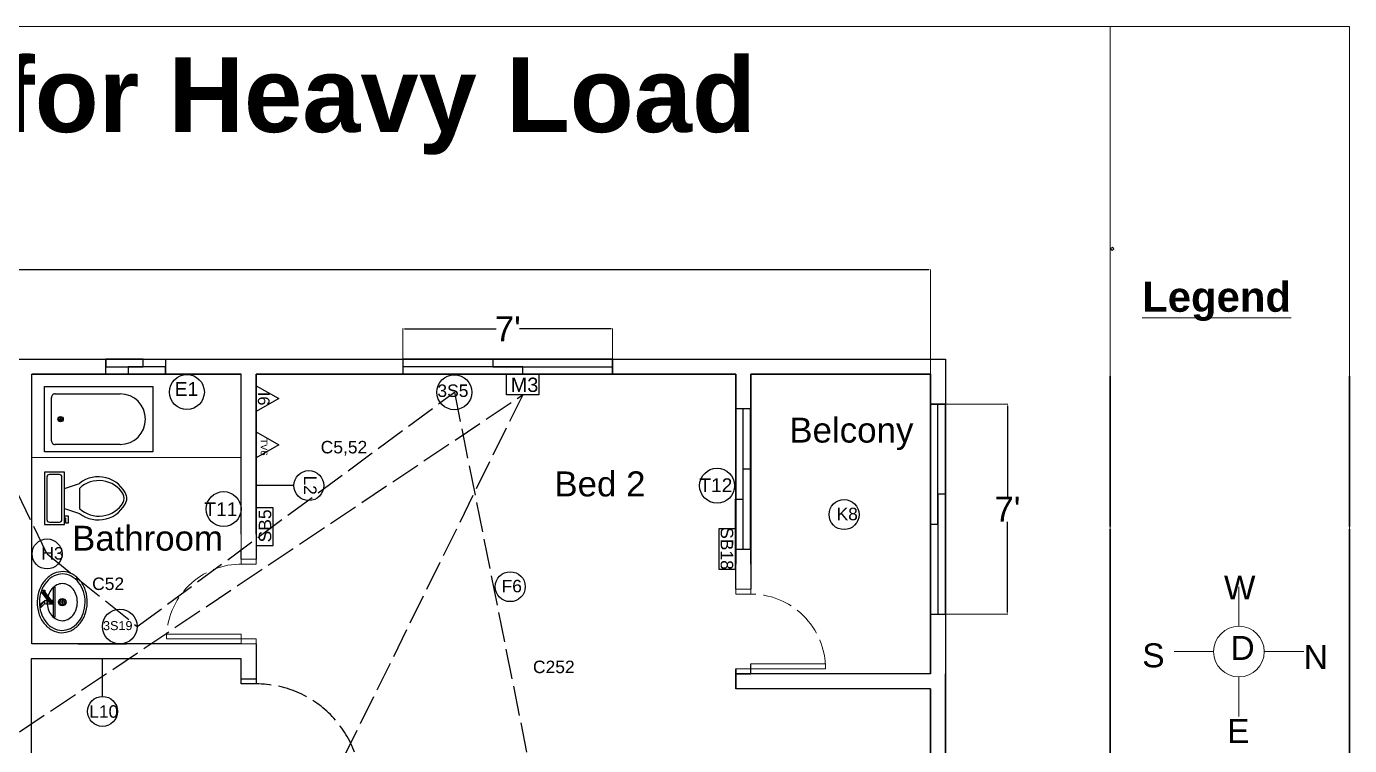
# Model space of a CAD drawing. Header units: inches. Extents: x 1396 to 31789, y 4626 to 27828.
# Drawn here: x 23053 to 23582, y 26562 to 26850 of the extents above; entities that cross this region are included whole.
import ezdxf
from ezdxf.enums import TextEntityAlignment as Align

# ---------------------------------------------------------------- set-up
doc = ezdxf.new("R2010")
doc.units = ezdxf.units.IN
doc.header["$MEASUREMENT"] = 0
doc.linetypes.add('ACAD_ISO02W100', pattern=[15, 12, -3])
for name, color, linetype in [('bath', 4, 'Continuous'), ('freecads.com', 7, 'Continuous'), ('Heavy Load', 3, 'ACAD_ISO02W100')]:
    doc.layers.add(name, color=color, linetype=linetype)
doc.layers.add('text', color=6, linetype='Continuous', lineweight=9)
doc.styles.add('Arial', font='arial.ttf')
doc.styles.get("Standard").update_dxf_attribs({"font": 'arial.ttf'})
doc.dimstyles.new('civil layout', dxfattribs={"dimtxt": 10, "dimasz": 0.625, "dimexe": 0.18, "dimexo": 0.0625, "dimgap": 0.09, "dimtad": 0, "dimtih": 1, "dimtoh": 1, "dimdec": 1, "dimzin": 0, "dimdsep": 46, "dimlunit": 4, "dimtxsty": 'Standard', "dimcen": 0.09, "dimclrd": 256, "dimclre": 256, "dimclrt": 256, "dimadec": 0, "dimazin": 0, "dimtfac": 1.5, "dimtdec": 1, "dimtofl": 0, "dimtmove": 0, "dimatfit": 0, "dimfxl": 1, "dimtolj": 1, "dimtzin": 0, "dimlwe": -1, "dimarcsym": 0})
picture_1 = doc.add_image_def('image1.png', size_in_pixel=(800, 727))

# ---------------------------------------------------------------- blocks, each defined once
blk = doc.blocks.new('*D300')
at = {"layer": 'Defpoints', "color": 0, "transparency": 16777216}
for p in [(22574.7, 26752.56), (22574.7, 26710.71), (23414.7, 26710.71)]:
    blk.add_point(p, dxfattribs=at)
at = {"layer": 'text', "transparency": 16777216}
for p, q in [((22574.7, 26710.77), (22574.7, 26752.74)), ((23414.7, 26710.77), (23414.7, 26752.74))]:
    blk.add_line(p, q, dxfattribs=at)
at = {"layer": 'text', "lineweight": -2, "transparency": 16777216}
for p, q in [((22575.32, 26752.56), (22972.32, 26752.56)), ((23414.07, 26752.56), (23002.49, 26752.56))]:
    blk.add_line(p, q, dxfattribs=at)
at = {"layer": 'text', "transparency": 16777216}
for points in [[(22575.32, 26752.66), (22575.32, 26752.45), (22574.7, 26752.56)], [(23414.07, 26752.66), (23414.07, 26752.45), (23414.7, 26752.56)]]:
    blk.add_solid(points, dxfattribs=at)
at = {"layer": 'text', "transparency": 16777216, "insert": (22987.41, 26752.56), "char_height": 10, "attachment_point": 5}
blk.add_mtext("\\A1;70'6''", dxfattribs=at)
blk = doc.blocks.new('Sink - Oval top')
for p, q in [((-1, 0), (1, 0)), ((0, 1), (0, -1))]:
    blk.add_line(p, q)
at = {"linetype": 'Continuous'}
for points in [[(-12.23, 0.39, 0.117634), (-11.46, -3.36, 0.104469), (-8.88, -6.8, 0.090016), (-5.08, -9.07, 0.08192), (-0.32, -10.02, 0.08192), (4.49, -9.38, 0.090016), (8.42, -7.36, 0.104469), (11.22, -4.09, 0.117634), (12.23, -0.39, 0.117634), (11.46, 3.36, 0.104469), (8.88, 6.8, 0.090016), (5.08, 9.07, 0.08192), (0.32, 10.02, 0.08192), (-4.49, 9.38, 0.090016), (-8.42, 7.36, 0.104469), (-11.22, 4.09, 0.117634)], [(-11.29, 0.16, 0.118622), (-10.52, -3.25, 0.104678), (-8.07, -6.36, 0.089562), (-4.54, -8.37, 0.081185), (-0.13, -9.15, 0.081185), (4.3, -8.49, 0.089562), (7.89, -6.58, 0.104678), (10.42, -3.55, 0.118622), (11.29, -0.16, 0.118622), (10.52, 3.25, 0.104678), (8.07, 6.36, 0.089562), (4.54, 8.37, 0.081185), (0.13, 9.15, 0.081185), (-4.3, 8.49, 0.089562), (-7.89, 6.58, 0.104678), (-10.42, 3.55, 0.118622)], [(-7.42, 0.08, 0.118283), (-6.91, -2.17, 0.104607), (-5.29, -4.21, 0.089718), (-2.97, -5.53, 0.081436), (-0.07, -6.04, 0.081436), (2.84, -5.59, 0.089718), (5.2, -4.33, 0.104607), (6.86, -2.32, 0.118283), (7.42, -0.08, 0.118283), (6.91, 2.17, 0.104607), (5.29, 4.21, 0.089718), (2.97, 5.53, 0.081436), (0.07, 6.04, 0.081436), (-2.84, 5.59, 0.089718), (-5.2, 4.33, 0.104607), (-6.86, 2.32, 0.118283)]]:
    blk.add_lwpolyline(points, format="xyb", close=True, dxfattribs=at)
for radius in [1.5, 1]:
    blk.add_circle((0, 0), radius)
blk = doc.blocks.new('Faucet - single handle front')
for p, q in [((-2, 6), (-2, 5.5)), ((-1, 6), (-2, 6)), ((-0.5, 4), (-2, 5.5)), ((-2, 5.5), (-1, 5.5)), ((-1, 5.5), (-1, 6)), ((0.5, 4), (-1, 6)), ((-1, 5.5), (0.5, 4)), ((-0.75, 3), (0.75, 3)), ((-0.75, 0.5), (-0.75, 3)), ((-0.75, 1), (0.75, 1)), ((-0.5, 4), (0.5, 4)), ((-0.25, 2), (3.75, 5)), ((3.75, 4.5), (-0.25, 1.5)), ((-0.25, 1.5), (-0.25, 2)), ((0.75, 1.5), (-0.25, 1.5)), ((0.75, 1.5), (4.08742, 4.003)), ((0.75, 3), (0.75, 2.7386)), ((0.75, 1.5), (0.75, 0.5)), ((3.75, 4.5), (3.75, 5)), ((3.75, 5), (4.75, 5)), ((3.75, 4), (3.75, 4.5)), ((4.75, 4.5), (3.75, 4.5)), ((4.75, 4), (3.75, 4)), ((4.75, 5), (4.75, 4.5)), ((4.75, 4.5), (4.75, 4))]:
    blk.add_line(p, q)
blk.add_lwpolyline([(-6, 0), (-6, 0.5), (6, 0.5), (6, 0)], close=True)
for centre, start, end in [((1.25426, 3.0302), 151.0646, 180.8629), ((-1.25426, 3.0302), 359.1371, 28.93536)]:
    blk.add_arc(centre, 2.00448, start, end)
blk = doc.blocks.new('Toilet - top')
for p, q in [((9.5, -6), (9.5, -2)), ((-10, -8.5), (-8, -8.5)), ((-10, -9.5), (-10, -8.5)), ((-7, -9.5), (-10, -9.5)), ((-8, -8.5), (-8, -8)), ((-7, -8), (-7, -9.5)), ((-4, -8), (-6, -14)), ((4, -8), (6, -14)), ((4, -14), (-4, -14))]:
    blk.add_line(p, q)
blk.add_lwpolyline([(10.5, -8), (10.5, 0), (-10.5, 0), (-10.5, -8)], close=True)
for points in [[(-9.5, -2), (-9.5, -6)], [(8.5, -1), (-8.5, -1)], [(-8.5, -7), (8.5, -7)]]:
    blk.add_lwpolyline(points)
for centre, radius, start, end in [((-8.62, -1.88), 0.884, 81.8699, 188.1301), ((8.62, -1.88), 0.884, 351.8699, 98.1301), ((-8.62, -6.12), 0.884, 171.8699, 278.1301), ((8.62, -6.12), 0.884, 261.8699, 8.1301), ((3.52, -21.58), 12.17, 141.4691, 247.9714), ((4.2, -21.82), 11.33, 136.3677, 238.9468), ((-3.52, -21.58), 12.17, 292.0284, 38.5307), ((-4.2, -21.82), 11.33, 301.053, 43.6321), ((0, -27.88), 4, 245.7318, 294.2682), ((0, -29), 4, 254.8605, 285.1395)]:
    blk.add_arc(centre, radius, start, end)
blk = doc.blocks.new('Bath Tub - 26 x 60 in.')
for p, q in [((8, -18), (10, -18)), ((9, -17), (9, -19))]:
    blk.add_line(p, q)
blk.add_lwpolyline([(0, -36), (0, 0), (60, 0), (60, -36)], close=True)
for points in [[(4, -30), (4, -6)], [(6, -4), (42, -4)], [(42, -32), (6, -32)]]:
    blk.add_lwpolyline(points)
for radius in [1.5, 1]:
    blk.add_circle((9, -18), radius)
for centre, radius, start, end in [((5.75, -5.75), 1.77, 81.8699, 188.1301), ((42, -18), 14, 270, 90), ((5.75, -30.25), 1.77, 171.8699, 278.1301)]:
    blk.add_arc(centre, radius, start, end)
blk = doc.blocks.new('*D307')
at = {"layer": 'Defpoints', "color": 0, "transparency": 16777216}
for p in [(23420.7, 26698.71), (23445.5, 26698.71), (23420.7, 26614.71)]:
    blk.add_point(p, dxfattribs=at)
at = {"layer": 'text', "transparency": 16777216}
for p, q in [((23420.76, 26698.71), (23445.68, 26698.71)), ((23420.76, 26614.71), (23445.68, 26614.71))]:
    blk.add_line(p, q, dxfattribs=at)
at = {"layer": 'text', "lineweight": -2, "transparency": 16777216}
for p, q in [((23445.5, 26698.08), (23445.5, 26661.8)), ((23445.5, 26615.33), (23445.5, 26651.62))]:
    blk.add_line(p, q, dxfattribs=at)
at = {"layer": 'text', "transparency": 16777216}
for points in [[(23445.4, 26698.08), (23445.6, 26698.08), (23445.5, 26698.71)], [(23445.4, 26615.33), (23445.6, 26615.33), (23445.5, 26614.71)]]:
    blk.add_solid(points, dxfattribs=at)
at = {"layer": 'text', "transparency": 16777216, "insert": (23445.5, 26656.71), "char_height": 10, "attachment_point": 5}
blk.add_mtext("\\A1;7'", dxfattribs=at)
blk = doc.blocks.new('*D314')
at = {"layer": 'Defpoints', "color": 0, "transparency": 16777216}
for p in [(23287.41, 26728.88), (23203.41, 26713.71), (23287.41, 26713.71)]:
    blk.add_point(p, dxfattribs=at)
at = {"layer": 'text', "transparency": 16777216}
for p, q in [((23203.41, 26713.77), (23203.41, 26729.06)), ((23287.41, 26713.77), (23287.41, 26729.06))]:
    blk.add_line(p, q, dxfattribs=at)
at = {"layer": 'text', "lineweight": -2, "transparency": 16777216}
for p, q in [((23204.03, 26728.88), (23240.76, 26728.88)), ((23286.78, 26728.88), (23250.06, 26728.88))]:
    blk.add_line(p, q, dxfattribs=at)
at = {"layer": 'text', "transparency": 16777216}
for points in [[(23204.03, 26728.99), (23204.03, 26728.78), (23203.41, 26728.88)], [(23286.78, 26728.99), (23286.78, 26728.78), (23287.41, 26728.88)]]:
    blk.add_solid(points, dxfattribs=at)
at = {"layer": 'text', "transparency": 16777216, "insert": (23245.41, 26728.88), "char_height": 10, "attachment_point": 5}
blk.add_mtext("\\A1;7'", dxfattribs=at)

msp = doc.modelspace()

# ---------------------------------------------------------------- linework, layer by layer
for p, q in [((23054.89, 26710.2), (23054.89, 26710.71)), ((23237.04, 26710.7), (23217.65, 26710.7)), ((23159.76, 26666.13), (23144.77, 26666.13)), ((23073.37, 26602.71), (23092.76, 26602.71)), ((23083.14, 26581.72), (23083.14, 26596.71))]:
    msp.add_line(p, q)
at = {"color": 0}
for p, q in [((23144.7, 26706.14), (23144.7, 26695.78)), ((23144.7, 26706.14), (23153.68, 26700.96)), ((23153.68, 26700.96), (23144.7, 26695.78)), ((23144.7, 26687.64), (23144.7, 26677.28)), ((23144.7, 26687.64), (23153.68, 26682.46)), ((23153.68, 26682.46), (23144.7, 26677.28))]:
    msp.add_line(p, q, dxfattribs=at)
at = {"color": 143, "true_color": 0x7aafdf}
for p, q in [((23339.67, 26640.71), (23339.67, 26696.88)), ((23342.7, 26672.71), (23339.67, 26672.71)), ((23342.7, 26660.71), (23342.7, 26672.71)), ((23336.67, 26640.71), (23336.67, 26660.71)), ((23336.67, 26660.71), (23339.67, 26660.71)), ((23342.67, 26660.71), (23342.7, 26660.71))]:
    msp.add_line(p, q, dxfattribs=at)
at = {"color": 7}
for p, q in [((23138.7, 26602.71), (23054.89, 26602.71)), ((23144.7, 26602.71), (23144.7, 26588.71))]:
    msp.add_line(p, q, dxfattribs=at)
for points in [[(23420.7, 26104.71), (22568.7, 26104.71), (22568.7, 26716.71), (23420.7, 26716.71), (23420.7, 26385.14)], [(22801.26, 26716.71), (23054.36, 26716.71)], [(23048.7, 26716.71), (23144.7, 26716.71)], [(23138.7, 26716.71), (23342.7, 26716.71)], [(23138.7, 26716.71), (23144.7, 26716.71)], [(23336.7, 26716.71), (23420.7, 26716.71), (23420.7, 26584.71)], [(23336.7, 26716.71), (23342.7, 26716.71)], [(23414.7, 26716.71), (23420.7, 26716.71), (23420.7, 26710.71)], [(23054.89, 26710.71), (23138.7, 26710.71)], [(23138.7, 26710.71), (23054.89, 26710.71)], [(23054.89, 26602.71), (23054.89, 26710.2)], [(23116.52, 26710.71), (23138.7, 26710.71)], [(23138.7, 26646.68), (23138.7, 26710.71)], [(23144.7, 26710.71), (23336.7, 26710.71)], [(23336.7, 26710.71), (23144.7, 26710.71)], [(23144.7, 26710.71), (23336.7, 26710.71)], [(23144.7, 26646.68), (23144.7, 26710.71), (23336.7, 26710.71), (23336.7, 26634.71)], [(23144.7, 26710.71), (23144.7, 26646.68)], [(23336.7, 26634.71), (23336.7, 26710.71)], [(23342.7, 26710.71), (23414.7, 26710.71), (23414.7, 26590.71)], [(23414.7, 26590.71), (23414.7, 26710.71), (23342.7, 26710.71)], [(23342.7, 26710.71), (23414.7, 26710.71), (23414.7, 26590.71)], [(23342.7, 26710.71), (23342.7, 26634.71)], [(23342.7, 26634.71), (23342.7, 26710.71), (23414.7, 26710.71), (23414.7, 26590.71), (23342.7, 26590.71), (23342.7, 26594.71)], [(23144.7, 26652.68), (23144.7, 26646.68)], [(23144.7, 26646.68), (23144.7, 26640.68)], [(23138.7, 26636.71), (23138.7, 26640.68)], [(23144.7, 26640.68), (23144.7, 26636.71)], [(23336.7, 26634.71), (23336.7, 26640.71)], [(23342.7, 26640.71), (23342.7, 26634.71)], [(23336.7, 26630.71), (23336.7, 26636.71)], [(23342.7, 26636.71), (23342.7, 26630.71)], [(23336.7, 26624.71), (23336.7, 26630.71)], [(23342.7, 26630.71), (23342.7, 26624.71)], [(23138.7, 26596.71), (23054.55, 26596.71)], [(23054.55, 26596.71), (23054.55, 26509.08)], [(23138.7, 26586.71), (23138.7, 26596.71)], [(23336.7, 26592.71), (23336.7, 26584.71)], [(23336.7, 26584.71), (23336.7, 26592.71)], [(23414.7, 26590.71), (23336.7, 26590.71), (23336.7, 26584.71)], [(23342.7, 26584.71), (23336.7, 26584.71), (23336.7, 26590.71), (23342.7, 26590.71)], [(23420.7, 26536.71), (23420.7, 26590.71)], [(23414.7, 26584.71), (23342.7, 26584.71)], [(23414.7, 26584.71), (23414.7, 26542.71)], [(23414.7, 26542.71), (23414.7, 26584.71)], [(23414.7, 26584.71), (23414.7, 26542.71)]]:
    msp.add_lwpolyline(points)
at = {"color": 146, "true_color": 0x105689}
msp.add_lwpolyline([(23108.41, 26716.71), (23108.41, 26710.71), (23084.41, 26710.71), (23084.41, 26716.71)], close=True, dxfattribs=at)
at = {"color": 165, "true_color": 0x5e67af}
for points in [[(23099.41, 26713.71), (23099.41, 26716.71), (23084.41, 26716.71), (23084.41, 26713.71)], [(23108.41, 26710.71), (23108.41, 26713.71), (23093.41, 26713.71), (23093.41, 26710.71)]]:
    msp.add_lwpolyline(points, close=True, dxfattribs=at)
at = {"color": 143, "true_color": 0x7aafdf}
for points in [[(23203.41, 26710.71), (23287.41, 26710.71), (23287.41, 26716.71), (23203.41, 26716.71)], [(23239.41, 26713.71), (23287.41, 26713.71), (23287.41, 26716.71), (23239.41, 26716.71)], [(23203.41, 26710.71), (23251.41, 26710.71), (23251.41, 26713.71), (23203.41, 26713.71)], [(23420.7, 26614.71), (23420.7, 26698.71), (23414.7, 26698.71), (23414.7, 26614.71)], [(23417.7, 26650.71), (23417.7, 26698.71), (23414.7, 26698.71), (23414.7, 26650.71)], [(23342.67, 26640.71), (23342.67, 26696.88), (23336.67, 26696.88), (23336.67, 26640.71)], [(23420.7, 26614.71), (23420.7, 26662.71), (23417.7, 26662.71), (23417.7, 26614.71)]]:
    msp.add_lwpolyline(points, close=True, dxfattribs=at)
for points in [[(23287.41, 26716.71), (23287.41, 26710.71)], [(23287.41, 26713.71), (23287.41, 26710.71)], [(23414.7, 26698.71), (23420.7, 26698.71)], [(23417.7, 26698.71), (23420.7, 26698.71)]]:
    msp.add_lwpolyline(points, dxfattribs=at)
for points in [[(23244.94, 26710.71), (23257.88, 26710.71), (23257.88, 26702.53), (23244.94, 26702.53)], [(23151.43, 26642.15), (23151.43, 26657.21), (23144.7, 26657.21), (23144.7, 26642.15)], [(23329.94, 26648.81), (23329.94, 26632.61), (23336.67, 26632.61), (23336.67, 26648.81)]]:
    msp.add_lwpolyline(points, close=True)
at = {"color": 1}
msp.add_lwpolyline([(23138.7, 26586.71), (23138.7, 26588.71), (23144.7, 26588.71), (23144.7, 26586.71)], dxfattribs=at)
msp.add_lwpolyline([(23144.7, 26588.71), (23144.7, 26586.71), (23138.7, 26586.71), (23138.7, 26588.71)], close=True, dxfattribs=at)
for centre, radius in [((23116.91, 26703.58), 7), ((23224.02, 26703.53), 7), ((23165.76, 26666.13), 6), ((23329.25, 26666.09), 7), ((23131.6, 26656.72), 7), ((23380.07, 26654.53), 6), ((23060.91, 26638.77), 6), ((23246.41, 26625.66), 6), ((23090.06, 26609.71), 7), ((23083.14, 26575.72), 6)]:
    msp.add_circle(centre, radius)
at = {"color": 1, "linetype": 'ACAD_ISO02W100'}
msp.add_arc((23144.7, 26544.71), 42, 0, 90, dxfattribs=at)
at = {"layer": 'freecads.com', "lineweight": 30}
for p, q in [((23486.69, 26649.7), (23486.69, 26710)), ((23582.5, 26710), (23582.5, 26649.7)), ((23486.69, 26648.7), (23486.69, 26554)), ((23582.5, 26554), (23582.5, 26648.7))]:
    msp.add_line(p, q, dxfattribs=at)
at = {"layer": 'Heavy Load', "color": 3}
for p, q in [((23029.14, 26703.76), (23060.91, 26638.77)), ((23097.06, 26609.71), (23224.02, 26703.53)), ((23224.02, 26703.53), (23254.91, 26549.77)), ((22962.59, 26509.08), (23251.41, 26702.53)), ((23060.91, 26638.77), (23097.06, 26609.71))]:
    msp.add_line(p, q, dxfattribs=at)
at = {"layer": 'Heavy Load'}
msp.add_line((23251.41, 26702.53), (23042, 26278.46), dxfattribs=at)
at = {"layer": 'text', "color": 0}
for p, q in [((23486.69, 26710), (23486.69, 26850)), ((23486.69, 26648.7), (23486.69, 26649.7)), ((23538.21, 26625.56), (23538.21, 26609.79)), ((23512.28, 26599.65), (23528.07, 26599.65)), ((23548.36, 26599.65), (23564.15, 26599.65)), ((23538.21, 26589.51), (23538.21, 26573.74))]:
    msp.add_line(p, q, dxfattribs=at)
at = {"layer": 'text', "color": 7}
for p, q in [((23054.89, 26677.38), (23138.7, 26677.38)), ((23138.7, 26677.38), (23138.7, 26648.68)), ((23138.7, 26646.68), (23138.7, 26640.68))]:
    msp.add_line(p, q, dxfattribs=at)
at = {"layer": 'text', "color": 1}
for p, q in [((23138.7, 26606.71), (23108.69, 26606.71)), ((23138.7, 26604.71), (23108.69, 26604.71)), ((23342.7, 26594.71), (23372.7, 26594.71)), ((23342.7, 26592.71), (23372.7, 26592.71))]:
    msp.add_line(p, q, dxfattribs=at)
at = {"layer": 'text', "color": 0}
msp.add_lwpolyline([(22454.5, 26850), (23582.5, 26850), (23582.5, 26053.96), (22454.5, 26053.96)], close=True, dxfattribs=at)
at = {"layer": 'text', "color": 1}
for points in [[(23138.7, 26634.71), (23138.7, 26636.71), (23144.7, 26636.71), (23144.7, 26634.71)], [(23342.7, 26622.71), (23342.7, 26624.71), (23336.7, 26624.71), (23336.7, 26622.71)], [(23144.7, 26604.71), (23144.7, 26602.71), (23138.7, 26602.71), (23138.7, 26606.71)], [(23336.7, 26592.71), (23336.7, 26590.71), (23342.7, 26590.71), (23342.7, 26594.71)]]:
    msp.add_lwpolyline(points, dxfattribs=at)
for points in [[(23138.7, 26636.71), (23144.7, 26636.71), (23144.7, 26634.71), (23138.7, 26634.71)], [(23342.7, 26624.71), (23336.7, 26624.71), (23336.7, 26622.71), (23342.7, 26622.71)], [(23138.7, 26604.71), (23144.7, 26604.71), (23144.7, 26602.71), (23138.7, 26602.71)], [(23342.7, 26592.71), (23336.7, 26592.71), (23336.7, 26590.71), (23342.7, 26590.71)]]:
    msp.add_lwpolyline(points, close=True, dxfattribs=at)
at = {"layer": 'text', "color": 0}
msp.add_circle((23538.21, 26599.65), 10.14, dxfattribs=at)
at = {"layer": 'text', "color": 1, "linetype": 'ACAD_ISO02W100'}
for centre, start, end in [((23138.7, 26604.71), 89.0452, 180), ((23342.7, 26592.71), 0, 90.9548)]:
    msp.add_arc(centre, 30, start, end, dxfattribs=at)

# ---------------------------------------------------------------- block references
at = {"layer": 'bath', "xscale": 0.7232314600808181, "yscale": 0.7232314600808181, "zscale": 0.7232314600808181}
msp.add_blockref('Bath Tub - 26 x 60 in.', (23059.84, 26705.76), dxfattribs=at)
at = {"layer": 'bath'}
for name, p, rotation in [('Toilet - top', (23059.89, 26661.03), 89.99999999999999), ('Sink - Oval top', (23067.01, 26619.46), 270.0744224036602), ('Faucet - single handle front', (23064.01, 26619.46), 90.07442240365992)]:
    msp.add_blockref(name, p, dxfattribs=dict(at, rotation=rotation))

# ---------------------------------------------------------------- texts
at = {"color": 0, "style": 'Arial'}
msp.add_text('I6', height=4.666, rotation=270, dxfattribs=at).set_placement((23147.69, 26700.96), align=Align.MIDDLE_CENTER)
for s, p in [('C5,52', (23170.5, 26679.04)), ('K8', (23377.07, 26652.27)), ('H3', (23058.64, 26636.52)), ('C52', (23078.98, 26624.33)), ('F6', (23242.93, 26623.4)), ('C252', (23255.5, 26591.04)), ('L10', (23077.79, 26573.18))]:
    msp.add_text(s, height=5).set_placement(p)
for s, rotation, p in [('L2', 270, (23163.83, 26670.19)), ('SB5', 90, (23150.69, 26643.4)), ('SB18', 270, (23330.68, 26649.5))]:
    msp.add_text(s, height=5, rotation=rotation).set_placement(p)
at = {"insert": (23246.56, 26709.37), "char_height": 5.729, "attachment_point": 1}
msp.add_mtext_dynamic_manual_height_columns('{\\C1;M3}', width=26.9268, gutter_width=1.15, heights=[0], dxfattribs=at)
at = {"attachment_point": 6}
for s, insert, char_height, width in [('E1', (23121.41, 26704.82), 5.5, 10), ('3S5', (23229.66, 26704.09), 5, 10), ('T12', (23335.35, 26666.29), 5.5, 10), ('T11', (23137.16, 26656.68), 5.5, 10), ('3S19', (23095.13, 26610.04), 3.614, 7.2287)]:
    msp.add_mtext(s, dxfattribs=dict(at, insert=insert, char_height=char_height, width=width))
at = {"layer": 'bath', "color": 4, "linetype": 'ACAD_ISO02W100', "insert": (23149.19, 26685.05), "char_height": 2.7, "attachment_point": 1, "rotation": 270}
msp.add_mtext_dynamic_manual_height_columns('{\\C31;\\c6737150;TV6}', width=7.776, gutter_width=0.9, heights=[2.7], dxfattribs=at)
at = {"layer": 'text', "color": 0, "attachment_point": 1}
for s, width, gutter_width, heights, insert, char_height in [('{\\fArial|b1|i0|c0|p34;Conduit  Layout for Heavy Load}', 667.4382, 1, [0], (22711.5, 26837.68), 30), ('{\\fArial|b1|i0|c0|p34;\\L\\C256;Legend}', 55.465, 1, [0], (23499.46, 26747.74), 12), ('W', 15.4054, 0.8, [0], (23532.19, 26630.13), 9.6), ('S', 11.3332, 0.8, [0], (23499.49, 26602.97), 9.6), ('D', 2.5779, 0.8, [0], (23534.82, 26605.93), 9.6), ('N', 15.9171, 0.8, [0.299], (23564.15, 26602.26), 9.6), ('E', 6.413, 0.8, [0], (23533.53, 26572.69), 9.6)]:
    msp.add_mtext_dynamic_manual_height_columns(s, width=width, gutter_width=gutter_width, heights=heights, dxfattribs=dict(at, insert=insert, char_height=char_height))
at = {"layer": 'text', "attachment_point": 1}
for s, width, gutter_width, insert, char_height in [('Belcony', 43.4977, 1, (23358.16, 26693.36), 10), ('Bed 2', 41.61, 1, (23264.06, 26671.82), 10), ('Bathroom', 23.8537, 1.42, (23070.97, 26650.07), 9.97)]:
    msp.add_mtext_dynamic_manual_height_columns(s, width=width, gutter_width=gutter_width, heights=[0], dxfattribs=dict(at, insert=insert, char_height=char_height))

# ---------------------------------------------------------------- dimensions: what is measured, and where the dimension line sits
at = {"layer": 'text', "color": 2, "true_color": 0xf1eb1f}
dim = msp.add_linear_dim(base=(22574.7, 26752.56), p1=(23414.7, 26710.71), p2=(22574.7, 26710.71), text="<>6''", dimstyle='civil layout', dxfattribs=at)
dim.commit()
dim.dimension.update_dxf_attribs({"geometry": '*D300', "text_midpoint": (22987.41, 26752.56), "dimtype": 160})
at = {"layer": 'text', "color": 7}
dim = msp.add_linear_dim(base=(23287.41, 26728.88), p1=(23203.41, 26713.71), p2=(23287.41, 26713.71), dimstyle='civil layout', dxfattribs=at)
dim.commit()
dim.dimension.update_dxf_attribs({"geometry": '*D314', "text_midpoint": (23245.41, 26728.88)})
dim = msp.add_linear_dim(base=(23445.5, 26698.71), p1=(23420.7, 26614.71), p2=(23420.7, 26698.71), angle=90, dimstyle='civil layout', dxfattribs=at)
dim.commit()
dim.dimension.update_dxf_attribs({"geometry": '*D307', "text_midpoint": (23445.5, 26656.71)})

# ---------------------------------------------------------------- pictures from other files: only their frames are drawn
at = {"layer": 'text', "color": 0}
image = msp.add_image(picture_1, insert=(23487.39, 26760.22), size_in_units=(1, 0.909), rotation=42.263, dxfattribs=at)
image.dxf.flags = 7
image = msp.add_image(picture_1, insert=(23487.39, 26760.22), size_in_units=(1, 0.909), rotation=42.263, dxfattribs=at)
image.dxf.flags = 7

doc.saveas('drawing.dxf')
